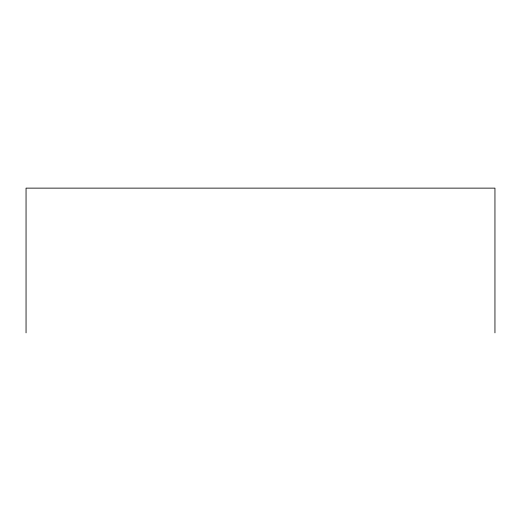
<?xml version="1.0" encoding="UTF-8"?>
<svg xmlns="http://www.w3.org/2000/svg" width="521" height="521" viewBox="0 0 521 521"><rect width="100%" height="100%" fill="white"/><g stroke="black" fill="none" stroke-linecap="round" stroke-linejoin="round"><path stroke-width="0.78" d="M494.95 332.867L494.95 188.133L26.05 188.133L26.05 332.867"/></g></svg>
